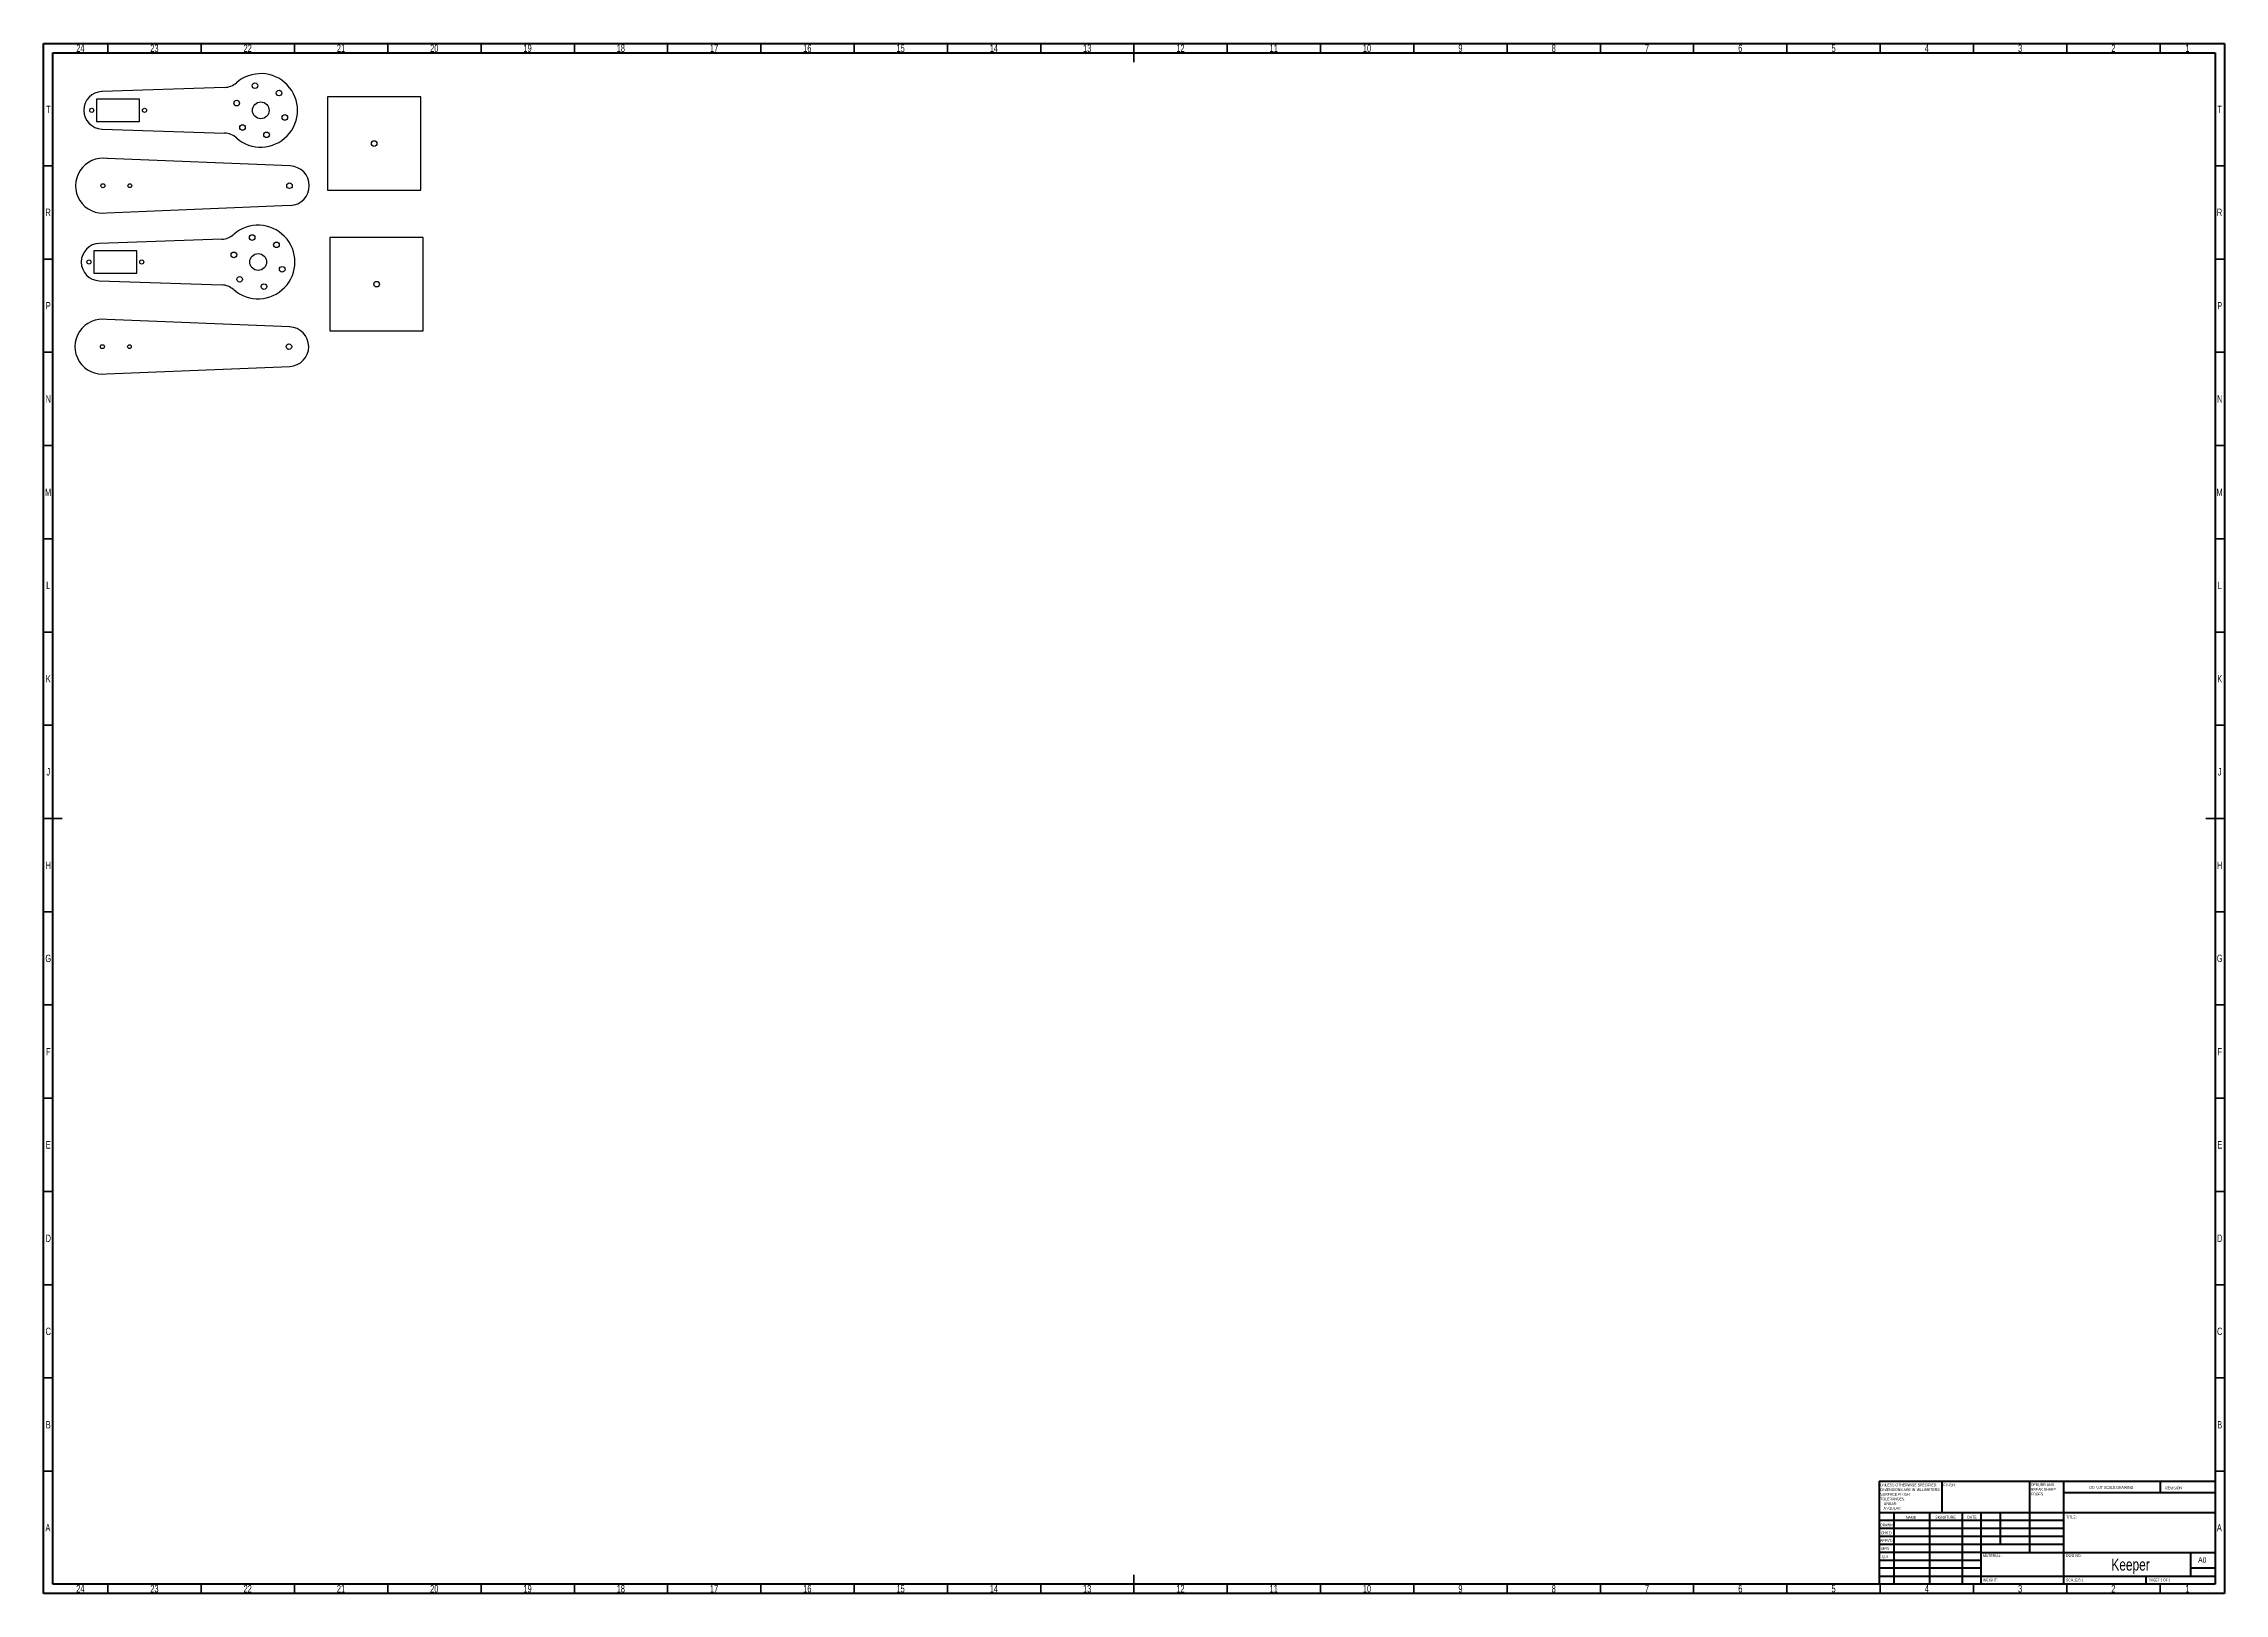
# Model space of a CAD drawing. Header units: millimetres. Extents: x 15 to 1184, y 5 to 836.
import ezdxf

# ---------------------------------------------------------------- set-up
doc = ezdxf.new("R2010")
doc.units = ezdxf.units.MM
doc.styles.add('SLDTEXTSTYLE0', font='TXT', dxfattribs={"width": 0.75})
doc.styles.add('SLDTEXTSTYLE1', font='TXT', dxfattribs={"width": 0.686449})
doc.styles.add('SLDTEXTSTYLE2', font='TXT', dxfattribs={"width": 0.6875})

msp = doc.modelspace()

# ---------------------------------------------------------------- linework, layer by layer
at = {"color": 7, "linetype": 'Continuous', "lineweight": 70}
for p, q in [((15, 5), (15, 836)), ((15, 836), (1184, 836)), ((20, 10), (20, 831)), ((20, 831), (1179, 831)), ((1179, 831), (1179, 10)), ((1184, 836), (1184, 5)), ((1184, 5), (15, 5)), ((1179, 10), (20, 10))]:
    msp.add_line(p, q, dxfattribs=at)
at = {"color": 7, "linetype": 'Continuous', "lineweight": 35}
for p, q in [((49.5, 831), (49.5, 836)), ((99.5, 831), (99.5, 836)), ((149.5, 831), (149.5, 836)), ((199.5, 831), (199.5, 836)), ((249.5, 831), (249.5, 836)), ((299.5, 831), (299.5, 836)), ((349.5, 831), (349.5, 836)), ((399.5, 831), (399.5, 836)), ((449.5, 831), (449.5, 836)), ((499.5, 831), (499.5, 836)), ((549.5, 831), (549.5, 836)), ((599.5, 836), (599.5, 826)), ((599.5, 831), (599.5, 836)), ((649.5, 831), (649.5, 836)), ((699.5, 831), (699.5, 836)), ((749.5, 831), (749.5, 836)), ((799.5, 831), (799.5, 836)), ((849.5, 831), (849.5, 836)), ((899.5, 831), (899.5, 836)), ((949.5, 831), (949.5, 836)), ((999.5, 831), (999.5, 836)), ((1049.5, 831), (1049.5, 836)), ((1099.5, 831), (1099.5, 836)), ((1149.5, 831), (1149.5, 836)), ((20, 770.5), (15, 770.5)), ((1179, 770.5), (1184, 770.5)), ((20, 720.5), (15, 720.5)), ((1179, 720.5), (1184, 720.5)), ((20, 670.5), (15, 670.5)), ((1179, 670.5), (1184, 670.5)), ((20, 620.5), (15, 620.5)), ((1179, 620.5), (1184, 620.5)), ((20, 570.5), (15, 570.5)), ((1179, 570.5), (1184, 570.5)), ((20, 520.5), (15, 520.5)), ((1179, 520.5), (1184, 520.5)), ((20, 470.5), (15, 470.5)), ((1179, 470.5), (1184, 470.5)), ((15, 420.5), (25, 420.5)), ((20, 420.5), (15, 420.5)), ((1184, 420.5), (1174, 420.5)), ((1179, 420.5), (1184, 420.5)), ((20, 370.5), (15, 370.5)), ((1179, 370.5), (1184, 370.5)), ((20, 320.5), (15, 320.5)), ((1179, 320.5), (1184, 320.5)), ((20, 270.5), (15, 270.5)), ((1179, 270.5), (1184, 270.5)), ((20, 220.5), (15, 220.5)), ((1179, 220.5), (1184, 220.5)), ((20, 170.5), (15, 170.5)), ((1179, 170.5), (1184, 170.5)), ((20, 120.5), (15, 120.5)), ((1179, 120.5), (1184, 120.5)), ((20, 70.5), (15, 70.5)), ((1179, 70.5), (1184, 70.5)), ((599.5, 5), (599.5, 15)), ((49.5, 10), (49.5, 5)), ((99.5, 10), (99.5, 5)), ((149.5, 10), (149.5, 5)), ((199.5, 10), (199.5, 5)), ((249.5, 10), (249.5, 5)), ((299.5, 10), (299.5, 5)), ((349.5, 10), (349.5, 5)), ((399.5, 10), (399.5, 5)), ((449.5, 10), (449.5, 5)), ((499.5, 10), (499.5, 5)), ((549.5, 10), (549.5, 5)), ((599.5, 10), (599.5, 5)), ((649.5, 10), (649.5, 5)), ((699.5, 10), (699.5, 5)), ((749.5, 10), (749.5, 5)), ((799.5, 10), (799.5, 5)), ((849.5, 10), (849.5, 5)), ((899.5, 10), (899.5, 5)), ((949.5, 10), (949.5, 5)), ((999.5, 10), (999.5, 5)), ((1049.5, 10), (1049.5, 5)), ((1099.5, 10), (1099.5, 5)), ((1149.5, 10), (1149.5, 5))]:
    msp.add_line(p, q, dxfattribs=at)
at = {"color": 7, "linetype": 'Continuous', "lineweight": 25}
for p, q in [((112, 812.5), (46.3, 810.3)), ((167.2, 807.4), (167.2, 757.4)), ((217.2, 807.4), (167.2, 807.4)), ((217.2, 757.4), (217.2, 807.4)), ((36.6, 800.3), (36.6, 800.2)), ((43.4, 806.2), (43.4, 794.2)), ((66.4, 806.2), (43.4, 806.2)), ((66.4, 794.2), (66.4, 806.2)), ((43.4, 794.2), (66.4, 794.2)), ((46.3, 790.2), (112, 788)), ((147.1, 770.4), (49.1, 774.4)), ((48.9, 745.3), (147.2, 749.3)), ((167.2, 757.4), (217.2, 757.4)), ((42, 724.9), (42, 712.9)), ((65, 724.9), (42, 724.9)), ((110.6, 731.1), (44.8, 728.9)), ((65, 712.9), (65, 724.9)), ((168.5, 732), (168.5, 682)), ((218.5, 732), (168.5, 732)), ((218.5, 682), (218.5, 732)), ((35.2, 718.9), (35.2, 718.8)), ((42, 712.9), (65, 712.9)), ((44.8, 708.8), (110.6, 706.6)), ((146.9, 684.1), (48.9, 688)), ((168.5, 682), (218.5, 682)), ((48.7, 658.9), (147, 662.9))]:
    msp.add_line(p, q, dxfattribs=at)
at = {"color": 7, "linetype": 'Continuous', "lineweight": 50}
for p, q in [((999, 65.2), (1179, 65.2)), ((999, 65.2), (999, 10)), ((1032.8, 48.2), (1032.8, 65.2)), ((1079.6, 65.2), (1079.6, 27)), ((1097.8, 65.2), (1097.8, 10)), ((1179, 58.9), (1097.8, 58.9)), ((1149.8, 58.9), (1149.8, 65.2)), ((1179, 48.2), (999, 48.2)), ((1006.8, 48.2), (1006.8, 10)), ((1026, 48.2), (1026, 10)), ((1043.4, 48.2), (1043.4, 10)), ((1053.6, 10), (1053.6, 48.2)), ((1064, 31.2), (1064, 48.2)), ((1097.8, 44), (999, 44)), ((1097.8, 39.8), (999, 39.8)), ((1097.8, 35.5), (999, 35.5)), ((1097.8, 31.2), (999, 31.2)), ((1053.6, 27), (999, 27)), ((1053.6, 27), (1179, 27)), ((1166, 14.2), (1166, 27)), ((1053.6, 22.7), (999, 22.7)), ((1053.6, 18.5), (999, 18.5)), ((999, 14.2), (1179, 14.2)), ((1142, 10), (1142, 14.2)), ((1179, 18.5), (1166, 18.5))]:
    msp.add_line(p, q, dxfattribs=at)
at = {"color": 7, "linetype": 'Continuous', "lineweight": 25}
for centre, radius in [((128.3, 813.4), 1.5), ((141.2, 809.5), 1.5), ((40.8, 800.2), 1.1), ((69.1, 800.2), 1.1), ((118.5, 804.1), 1.5), ((131.4, 800.2), 4.5), ((144.3, 796.4), 1.5), ((121.6, 791), 1.5), ((134.5, 787.1), 1.5), ((192.2, 782.4), 1.5), ((46.8, 759.8), 1.05), ((61.2, 759.8), 1), ((146.8, 759.8), 1.5), ((126.8, 732), 1.5), ((139.8, 728.1), 1.5), ((39.3, 718.9), 1.1), ((67.6, 718.9), 1.1), ((117, 722.7), 1.5), ((130, 718.9), 4.5), ((142.9, 715), 1.5), ((120.1, 709.6), 1.5), ((133.1, 705.7), 1.5), ((193.5, 707), 1.5), ((46.5, 673.5), 1.05), ((61, 673.5), 1), ((146.5, 673.5), 1.5)]:
    msp.add_circle(centre, radius, dxfattribs=at)
for centre, radius, start, end in [((131.4, 800.2), 19.7, 228.4575, 131.5425), ((46.6, 800.3), 10, 91.9092, 180), ((111.7, 822.5), 10, 271.9092, 311.5425), ((46.6, 800.2), 10, 180, 268.0908), ((111.7, 778), 10, 48.4575, 88.0908), ((46.8, 759.8), 14.7, 80.7227, 278.3526), ((146.8, 759.8), 10.6, 272.3144, 88.0908), ((130, 718.9), 19.7, 228.4575, 131.5425), ((45.2, 718.9), 10, 91.9092, 180), ((110.2, 741.1), 10, 271.9092, 311.5425), ((45.2, 718.8), 10, 180, 268.0908), ((110.2, 696.6), 10, 48.4575, 88.0908), ((46.5, 673.5), 14.7, 80.7227, 278.3526), ((146.5, 673.5), 10.6, 272.3144, 88.0908)]:
    msp.add_arc(centre, radius, start, end, dxfattribs=at)

# ---------------------------------------------------------------- texts
at = {"color": 7, "linetype": 'Continuous', "lineweight": 0}
for s, insert, char_height, attachment_point, style in [('24', (34.7, 835.5), 3.97, 2, 'SLDTEXTSTYLE0'), ('23', (74.4, 835.5), 3.97, 2, 'SLDTEXTSTYLE0'), ('22', (124.4, 835.5), 3.97, 2, 'SLDTEXTSTYLE0'), ('21', (174.4, 835.5), 3.97, 2, 'SLDTEXTSTYLE0'), ('20', (224.4, 835.5), 3.97, 2, 'SLDTEXTSTYLE0'), ('19', (274.4, 835.5), 3.97, 2, 'SLDTEXTSTYLE0'), ('18', (324.4, 835.5), 3.97, 2, 'SLDTEXTSTYLE0'), ('17', (374.4, 835.5), 3.97, 2, 'SLDTEXTSTYLE0'), ('16', (424.4, 835.5), 3.97, 2, 'SLDTEXTSTYLE0'), ('15', (474.4, 835.5), 3.97, 2, 'SLDTEXTSTYLE0'), ('14', (524.4, 835.5), 3.97, 2, 'SLDTEXTSTYLE0'), ('13', (574.4, 835.5), 3.97, 2, 'SLDTEXTSTYLE0'), ('12', (624.4, 835.5), 3.97, 2, 'SLDTEXTSTYLE0'), ('11', (674.4, 835.5), 3.97, 2, 'SLDTEXTSTYLE0'), ('10', (724.4, 835.5), 3.97, 2, 'SLDTEXTSTYLE0'), ('9', (774.5, 835.5), 3.97, 2, 'SLDTEXTSTYLE0'), ('8', (824.5, 835.5), 3.97, 2, 'SLDTEXTSTYLE0'), ('7', (874.5, 835.5), 3.97, 2, 'SLDTEXTSTYLE0'), ('6', (924.5, 835.5), 3.97, 2, 'SLDTEXTSTYLE0'), ('5', (974.5, 835.5), 3.97, 2, 'SLDTEXTSTYLE0'), ('4', (1024.5, 835.5), 3.97, 2, 'SLDTEXTSTYLE0'), ('3', (1074.5, 835.5), 3.97, 2, 'SLDTEXTSTYLE0'), ('2', (1124.5, 835.5), 3.97, 2, 'SLDTEXTSTYLE0'), ('1', (1164.2, 835.5), 3.97, 2, 'SLDTEXTSTYLE0'), ('T', (17.5, 802.7), 3.97, 2, 'SLDTEXTSTYLE0'), ('T', (1181.5, 802.7), 3.97, 2, 'SLDTEXTSTYLE0'), ('R', (17.4, 747.5), 3.97, 2, 'SLDTEXTSTYLE0'), ('R', (1181.4, 747.5), 3.97, 2, 'SLDTEXTSTYLE0'), ('P', (17.5, 697.4), 3.97, 2, 'SLDTEXTSTYLE0'), ('P', (1181.5, 697.4), 3.97, 2, 'SLDTEXTSTYLE0'), ('N', (17.5, 647.5), 3.97, 2, 'SLDTEXTSTYLE0'), ('N', (1181.5, 647.5), 3.97, 2, 'SLDTEXTSTYLE0'), ('M', (17.4, 597.4), 3.97, 2, 'SLDTEXTSTYLE0'), ('M', (1181.4, 597.4), 3.97, 2, 'SLDTEXTSTYLE0'), ('L', (17.5, 547.5), 3.97, 2, 'SLDTEXTSTYLE0'), ('L', (1181.5, 547.5), 3.97, 2, 'SLDTEXTSTYLE0'), ('K', (17.5, 497.4), 3.97, 2, 'SLDTEXTSTYLE0'), ('K', (1181.5, 497.4), 3.97, 2, 'SLDTEXTSTYLE0'), ('J', (17.5, 447.5), 3.97, 2, 'SLDTEXTSTYLE0'), ('J', (1181.5, 447.5), 3.97, 2, 'SLDTEXTSTYLE0'), ('H', (17.5, 397.4), 3.97, 2, 'SLDTEXTSTYLE0'), ('H', (1181.5, 397.4), 3.97, 2, 'SLDTEXTSTYLE0'), ('G', (17.5, 347.5), 3.97, 2, 'SLDTEXTSTYLE0'), ('G', (1181.5, 347.5), 3.97, 2, 'SLDTEXTSTYLE0'), ('F', (17.5, 297.4), 3.97, 2, 'SLDTEXTSTYLE0'), ('F', (1181.5, 297.4), 3.97, 2, 'SLDTEXTSTYLE0'), ('E', (17.5, 247.5), 3.97, 2, 'SLDTEXTSTYLE0'), ('E', (1181.5, 247.5), 3.97, 2, 'SLDTEXTSTYLE0'), ('D', (17.5, 197.4), 3.97, 2, 'SLDTEXTSTYLE0'), ('D', (1181.5, 197.4), 3.97, 2, 'SLDTEXTSTYLE0'), ('C', (17.5, 147.5), 3.97, 2, 'SLDTEXTSTYLE0'), ('C', (1181.5, 147.5), 3.97, 2, 'SLDTEXTSTYLE0'), ('B', (17.5, 97.4), 3.97, 2, 'SLDTEXTSTYLE0'), ('B', (1181.5, 97.4), 3.97, 2, 'SLDTEXTSTYLE0'), ('UNLESS OTHERWISE SPECIFIED:', (999.6, 63.9), 1.5, 1, 'SLDTEXTSTYLE0'), ('DIMENSIONS ARE IN MILLIMETERS', (999.6, 61.4), 1.5, 1, 'SLDTEXTSTYLE0'), ('SURFACE FINISH:', (999.6, 58.9), 1.5, 1, 'SLDTEXTSTYLE0'), ('FINISH:', (1033.4, 63.9), 1.5, 1, 'SLDTEXTSTYLE0'), ('DEBURR AND', (1080.3, 64), 1.5, 1, 'SLDTEXTSTYLE0'), ('BREAK SHARP', (1080.3, 61.5), 1.5, 1, 'SLDTEXTSTYLE0'), ('EDGES', (1080.3, 59), 1.5, 1, 'SLDTEXTSTYLE0'), ('DO NOT SCALE DRAWING', (1111.6, 62.5), 1.5, 1, 'SLDTEXTSTYLE0'), ('REVISION', (1152.3, 62.3), 1.5, 1, 'SLDTEXTSTYLE0'), ('TOLERANCES:', (999.6, 56.4), 1.5, 1, 'SLDTEXTSTYLE0'), ('ANGULAR:', (1001.3, 51.4), 1.5, 1, 'SLDTEXTSTYLE0'), ('LINEAR:', (1001.3, 53.9), 1.5, 1, 'SLDTEXTSTYLE0'), ('A', (17.3, 42.2), 3.97, 2, 'SLDTEXTSTYLE0'), ('DRAWN', (999.6, 42.4), 1.5, 1, 'SLDTEXTSTYLE1'), ("CHK'D", (999.9, 38.2), 1.5, 1, 'SLDTEXTSTYLE0'), ('NAME', (1013.3, 46.5), 1.5, 1, 'SLDTEXTSTYLE0'), ('SIGNATURE', (1029, 46.6), 1.5, 1, 'SLDTEXTSTYLE0'), ('DATE', (1046.2, 46.6), 1.5, 1, 'SLDTEXTSTYLE0'), ('TITLE:', (1099.1, 46.6), 1.5, 1, 'SLDTEXTSTYLE0'), ('A', (1181.3, 42.2), 3.97, 2, 'SLDTEXTSTYLE0'), ("APPV'D", (999.4, 34.1), 1.5, 1, 'SLDTEXTSTYLE0'), ('MFG', (1000.1, 29.7), 1.5, 1, 'SLDTEXTSTYLE0'), ('Q.A', (1000.5, 25.5), 1.5, 1, 'SLDTEXTSTYLE0'), ('MATERIAL:', (1054.6, 26), 1.5, 1, 'SLDTEXTSTYLE0'), ('DWG NO.', (1099, 26), 1.5, 1, 'SLDTEXTSTYLE0'), ('Keeper', (1133.7, 23.6), 6.35, 2, 'SLDTEXTSTYLE0'), ('A0', (1169.9, 24.4), 2.91, 1, 'SLDTEXTSTYLE0'), ('WEIGHT:', (1054.6, 12.9), 1.5, 1, 'SLDTEXTSTYLE0'), ('SCALE:5:1', (1099.1, 12.9), 1.5, 1, 'SLDTEXTSTYLE0'), ('SHEET 1 OF 1', (1143.5, 12.9), 1.5, 1, 'SLDTEXTSTYLE2'), ('24', (34.7, 9.5), 3.97, 2, 'SLDTEXTSTYLE0'), ('23', (74.4, 9.5), 3.97, 2, 'SLDTEXTSTYLE0'), ('22', (124.4, 9.5), 3.97, 2, 'SLDTEXTSTYLE0'), ('21', (174.4, 9.5), 3.97, 2, 'SLDTEXTSTYLE0'), ('20', (224.4, 9.5), 3.97, 2, 'SLDTEXTSTYLE0'), ('19', (274.4, 9.5), 3.97, 2, 'SLDTEXTSTYLE0'), ('18', (324.4, 9.5), 3.97, 2, 'SLDTEXTSTYLE0'), ('17', (374.4, 9.5), 3.97, 2, 'SLDTEXTSTYLE0'), ('16', (424.4, 9.5), 3.97, 2, 'SLDTEXTSTYLE0'), ('15', (474.4, 9.5), 3.97, 2, 'SLDTEXTSTYLE0'), ('14', (524.4, 9.5), 3.97, 2, 'SLDTEXTSTYLE0'), ('13', (574.4, 9.5), 3.97, 2, 'SLDTEXTSTYLE0'), ('12', (624.4, 9.5), 3.97, 2, 'SLDTEXTSTYLE0'), ('11', (674.4, 9.5), 3.97, 2, 'SLDTEXTSTYLE0'), ('10', (724.4, 9.5), 3.97, 2, 'SLDTEXTSTYLE0'), ('9', (774.5, 9.5), 3.97, 2, 'SLDTEXTSTYLE0'), ('8', (824.5, 9.5), 3.97, 2, 'SLDTEXTSTYLE0'), ('7', (874.5, 9.5), 3.97, 2, 'SLDTEXTSTYLE0'), ('6', (924.5, 9.5), 3.97, 2, 'SLDTEXTSTYLE0'), ('5', (974.5, 9.5), 3.97, 2, 'SLDTEXTSTYLE0'), ('4', (1024.5, 9.5), 3.97, 2, 'SLDTEXTSTYLE0'), ('3', (1074.5, 9.5), 3.97, 2, 'SLDTEXTSTYLE0'), ('2', (1124.5, 9.5), 3.97, 2, 'SLDTEXTSTYLE0'), ('1', (1164.2, 9.5), 3.97, 2, 'SLDTEXTSTYLE0')]:
    msp.add_mtext(s, dxfattribs=dict(at, insert=insert, char_height=char_height, attachment_point=attachment_point, style=style))

doc.saveas('drawing.dxf')
